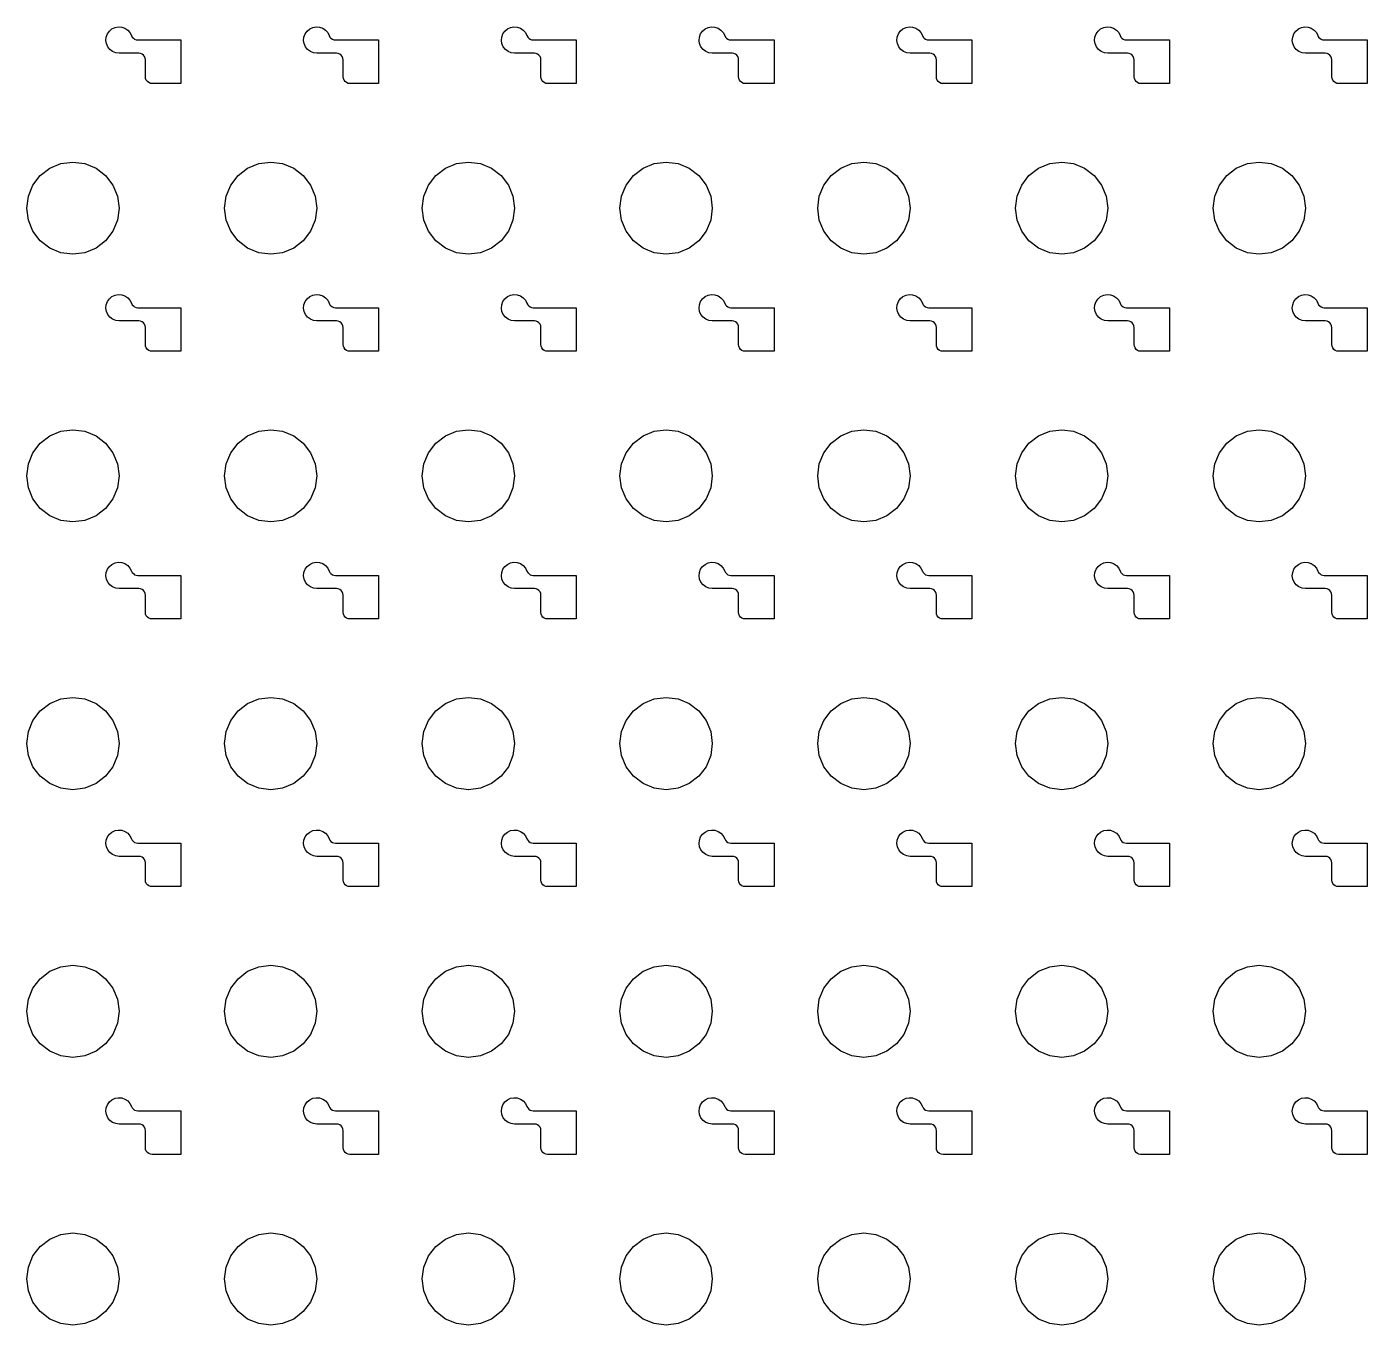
# Model space of a CAD drawing. Extents: x 11 to 212, y 11 to 212.
# Drawn here: x 143.44 to 155.4, y 136.1 to 147.68 of the extents above; entities that cross this region are included whole.
import ezdxf

# ---------------------------------------------------------------- set-up
doc = ezdxf.new("R2010")
doc.units = 0
doc.layers.add('C3', color=7, linetype='continuous')

msp = doc.modelspace()

# ---------------------------------------------------------------- linework, layer by layer
at = {"layer": 'C3'}
for points in [[(144.553, 147.176), (144.538, 147.178), (144.524, 147.184), (144.511, 147.194), (144.502, 147.206), (144.496, 147.22), (144.494, 147.235), (144.494, 147.388), (144.492, 147.403), (144.486, 147.418), (144.477, 147.43), (144.465, 147.439), (144.451, 147.445), (144.435, 147.447), (144.259, 147.447), (144.229, 147.451), (144.201, 147.462), (144.177, 147.48), (144.158, 147.504), (144.146, 147.532), (144.141, 147.561), (144.144, 147.591), (144.155, 147.62), (144.172, 147.644), (144.195, 147.664), (144.223, 147.677), (144.252, 147.682), (144.282, 147.68), (144.311, 147.67), (144.336, 147.653), (144.356, 147.631), (144.37, 147.604), (144.376, 147.591), (144.386, 147.58), (144.397, 147.572), (144.411, 147.566), (144.425, 147.565), (144.809, 147.565), (144.809, 147.176)], [(146.318, 147.176), (146.302, 147.178), (146.288, 147.184), (146.276, 147.194), (146.267, 147.206), (146.261, 147.22), (146.259, 147.235), (146.259, 147.388), (146.257, 147.403), (146.251, 147.418), (146.242, 147.43), (146.229, 147.439), (146.215, 147.445), (146.2, 147.447), (146.024, 147.447), (145.994, 147.451), (145.966, 147.462), (145.941, 147.48), (145.923, 147.504), (145.911, 147.532), (145.906, 147.561), (145.909, 147.591), (145.92, 147.62), (145.937, 147.644), (145.96, 147.664), (145.987, 147.677), (146.017, 147.682), (146.047, 147.68), (146.076, 147.67), (146.101, 147.653), (146.121, 147.631), (146.134, 147.604), (146.141, 147.591), (146.15, 147.58), (146.162, 147.572), (146.176, 147.566), (146.19, 147.565), (146.574, 147.565), (146.574, 147.176)], [(148.082, 147.176), (148.067, 147.178), (148.053, 147.184), (148.041, 147.194), (148.031, 147.206), (148.026, 147.22), (148.024, 147.235), (148.024, 147.388), (148.022, 147.403), (148.016, 147.418), (148.006, 147.43), (147.994, 147.439), (147.98, 147.445), (147.965, 147.447), (147.788, 147.447), (147.758, 147.451), (147.73, 147.462), (147.706, 147.48), (147.687, 147.504), (147.675, 147.532), (147.671, 147.561), (147.674, 147.591), (147.684, 147.62), (147.702, 147.644), (147.725, 147.664), (147.752, 147.677), (147.782, 147.682), (147.812, 147.68), (147.84, 147.67), (147.866, 147.653), (147.886, 147.631), (147.899, 147.604), (147.906, 147.591), (147.915, 147.58), (147.927, 147.572), (147.94, 147.566), (147.955, 147.565), (148.339, 147.565), (148.339, 147.176)], [(149.847, 147.176), (149.832, 147.178), (149.818, 147.184), (149.805, 147.194), (149.796, 147.206), (149.79, 147.22), (149.788, 147.235), (149.788, 147.388), (149.786, 147.403), (149.78, 147.418), (149.771, 147.43), (149.759, 147.439), (149.745, 147.445), (149.729, 147.447), (149.553, 147.447), (149.523, 147.451), (149.495, 147.462), (149.471, 147.48), (149.452, 147.504), (149.44, 147.532), (149.435, 147.561), (149.438, 147.591), (149.449, 147.62), (149.466, 147.644), (149.49, 147.664), (149.517, 147.677), (149.546, 147.682), (149.577, 147.68), (149.605, 147.67), (149.63, 147.653), (149.65, 147.631), (149.664, 147.604), (149.67, 147.591), (149.68, 147.58), (149.692, 147.572), (149.705, 147.566), (149.719, 147.565), (150.104, 147.565), (150.104, 147.176)], [(151.612, 147.176), (151.597, 147.178), (151.582, 147.184), (151.57, 147.194), (151.561, 147.206), (151.555, 147.22), (151.553, 147.235), (151.553, 147.388), (151.551, 147.403), (151.545, 147.418), (151.536, 147.43), (151.524, 147.439), (151.509, 147.445), (151.494, 147.447), (151.318, 147.447), (151.288, 147.451), (151.26, 147.462), (151.236, 147.48), (151.217, 147.504), (151.205, 147.532), (151.2, 147.561), (151.203, 147.591), (151.214, 147.62), (151.231, 147.644), (151.254, 147.664), (151.282, 147.677), (151.311, 147.682), (151.341, 147.68), (151.37, 147.67), (151.395, 147.653), (151.415, 147.631), (151.429, 147.604), (151.435, 147.591), (151.444, 147.58), (151.456, 147.572), (151.47, 147.566), (151.484, 147.565), (151.868, 147.565), (151.868, 147.176)], [(153.376, 147.176), (153.361, 147.178), (153.347, 147.184), (153.335, 147.194), (153.326, 147.206), (153.32, 147.22), (153.318, 147.235), (153.318, 147.388), (153.316, 147.403), (153.31, 147.418), (153.3, 147.43), (153.288, 147.439), (153.274, 147.445), (153.259, 147.447), (153.082, 147.447), (153.052, 147.451), (153.024, 147.462), (153, 147.48), (152.982, 147.504), (152.969, 147.532), (152.965, 147.561), (152.968, 147.591), (152.978, 147.62), (152.996, 147.644), (153.019, 147.664), (153.046, 147.677), (153.076, 147.682), (153.106, 147.68), (153.135, 147.67), (153.16, 147.653), (153.18, 147.631), (153.193, 147.604), (153.2, 147.591), (153.209, 147.58), (153.221, 147.572), (153.234, 147.566), (153.249, 147.565), (153.633, 147.565), (153.633, 147.176)], [(155.141, 147.176), (155.126, 147.178), (155.112, 147.184), (155.1, 147.194), (155.09, 147.206), (155.084, 147.22), (155.082, 147.235), (155.082, 147.388), (155.08, 147.403), (155.074, 147.418), (155.065, 147.43), (155.053, 147.439), (155.039, 147.445), (155.024, 147.447), (154.847, 147.447), (154.817, 147.451), (154.789, 147.462), (154.765, 147.48), (154.746, 147.504), (154.734, 147.532), (154.729, 147.561), (154.733, 147.591), (154.743, 147.62), (154.761, 147.644), (154.784, 147.664), (154.811, 147.677), (154.841, 147.682), (154.871, 147.68), (154.899, 147.67), (154.924, 147.653), (154.944, 147.631), (154.958, 147.604), (154.964, 147.591), (154.974, 147.58), (154.986, 147.572), (154.999, 147.566), (155.013, 147.565), (155.398, 147.565), (155.398, 147.176)], [(144.259, 146.065), (144.245, 145.958), (144.204, 145.859), (144.138, 145.774), (144.053, 145.708), (143.954, 145.667), (143.847, 145.653), (143.74, 145.667), (143.641, 145.708), (143.556, 145.774), (143.49, 145.859), (143.449, 145.958), (143.435, 146.065), (143.449, 146.171), (143.49, 146.271), (143.556, 146.356), (143.641, 146.421), (143.74, 146.462), (143.847, 146.476), (143.954, 146.462), (144.053, 146.421), (144.138, 146.356), (144.204, 146.271), (144.245, 146.171)], [(146.024, 146.065), (146.009, 145.958), (145.968, 145.859), (145.903, 145.774), (145.818, 145.708), (145.718, 145.667), (145.612, 145.653), (145.505, 145.667), (145.406, 145.708), (145.321, 145.774), (145.255, 145.859), (145.214, 145.958), (145.2, 146.065), (145.214, 146.171), (145.255, 146.271), (145.321, 146.356), (145.406, 146.421), (145.505, 146.462), (145.612, 146.476), (145.718, 146.462), (145.818, 146.421), (145.903, 146.356), (145.968, 146.271), (146.009, 146.171)], [(147.788, 146.065), (147.774, 145.958), (147.733, 145.859), (147.668, 145.774), (147.582, 145.708), (147.483, 145.667), (147.376, 145.653), (147.27, 145.667), (147.171, 145.708), (147.085, 145.774), (147.02, 145.859), (146.979, 145.958), (146.965, 146.065), (146.979, 146.171), (147.02, 146.271), (147.085, 146.356), (147.171, 146.421), (147.27, 146.462), (147.376, 146.476), (147.483, 146.462), (147.582, 146.421), (147.668, 146.356), (147.733, 146.271), (147.774, 146.171)], [(149.553, 146.065), (149.539, 145.958), (149.498, 145.859), (149.432, 145.774), (149.347, 145.708), (149.248, 145.667), (149.141, 145.653), (149.035, 145.667), (148.935, 145.708), (148.85, 145.774), (148.785, 145.859), (148.743, 145.958), (148.729, 146.065), (148.743, 146.171), (148.785, 146.271), (148.85, 146.356), (148.935, 146.421), (149.035, 146.462), (149.141, 146.476), (149.248, 146.462), (149.347, 146.421), (149.432, 146.356), (149.498, 146.271), (149.539, 146.171)], [(151.318, 146.065), (151.304, 145.958), (151.262, 145.859), (151.197, 145.774), (151.112, 145.708), (151.012, 145.667), (150.906, 145.653), (150.799, 145.667), (150.7, 145.708), (150.615, 145.774), (150.549, 145.859), (150.508, 145.958), (150.494, 146.065), (150.508, 146.171), (150.549, 146.271), (150.615, 146.356), (150.7, 146.421), (150.799, 146.462), (150.906, 146.476), (151.012, 146.462), (151.112, 146.421), (151.197, 146.356), (151.262, 146.271), (151.304, 146.171)], [(153.082, 146.065), (153.068, 145.958), (153.027, 145.859), (152.962, 145.774), (152.876, 145.708), (152.777, 145.667), (152.671, 145.653), (152.564, 145.667), (152.465, 145.708), (152.379, 145.774), (152.314, 145.859), (152.273, 145.958), (152.259, 146.065), (152.273, 146.171), (152.314, 146.271), (152.379, 146.356), (152.465, 146.421), (152.564, 146.462), (152.671, 146.476), (152.777, 146.462), (152.876, 146.421), (152.962, 146.356), (153.027, 146.271), (153.068, 146.171)], [(154.847, 146.065), (154.833, 145.958), (154.792, 145.859), (154.726, 145.774), (154.641, 145.708), (154.542, 145.667), (154.435, 145.653), (154.329, 145.667), (154.229, 145.708), (154.144, 145.774), (154.079, 145.859), (154.038, 145.958), (154.024, 146.065), (154.038, 146.171), (154.079, 146.271), (154.144, 146.356), (154.229, 146.421), (154.329, 146.462), (154.435, 146.476), (154.542, 146.462), (154.641, 146.421), (154.726, 146.356), (154.792, 146.271), (154.833, 146.171)], [(144.553, 144.788), (144.538, 144.79), (144.524, 144.796), (144.511, 144.805), (144.502, 144.818), (144.496, 144.832), (144.494, 144.847), (144.494, 145), (144.492, 145.015), (144.486, 145.029), (144.477, 145.042), (144.465, 145.051), (144.451, 145.057), (144.435, 145.059), (144.259, 145.059), (144.229, 145.063), (144.201, 145.074), (144.177, 145.092), (144.158, 145.116), (144.146, 145.143), (144.141, 145.173), (144.144, 145.203), (144.155, 145.232), (144.172, 145.256), (144.195, 145.276), (144.223, 145.288), (144.252, 145.294), (144.282, 145.292), (144.311, 145.282), (144.336, 145.265), (144.356, 145.243), (144.37, 145.216), (144.376, 145.203), (144.386, 145.192), (144.397, 145.183), (144.411, 145.178), (144.425, 145.176), (144.809, 145.176), (144.809, 144.788)], [(146.318, 144.788), (146.302, 144.79), (146.288, 144.796), (146.276, 144.805), (146.267, 144.818), (146.261, 144.832), (146.259, 144.847), (146.259, 145), (146.257, 145.015), (146.251, 145.029), (146.242, 145.042), (146.229, 145.051), (146.215, 145.057), (146.2, 145.059), (146.024, 145.059), (145.994, 145.063), (145.966, 145.074), (145.941, 145.092), (145.923, 145.116), (145.911, 145.143), (145.906, 145.173), (145.909, 145.203), (145.92, 145.232), (145.937, 145.256), (145.96, 145.276), (145.987, 145.288), (146.017, 145.294), (146.047, 145.292), (146.076, 145.282), (146.101, 145.265), (146.121, 145.243), (146.134, 145.216), (146.141, 145.203), (146.15, 145.192), (146.162, 145.183), (146.176, 145.178), (146.19, 145.176), (146.574, 145.176), (146.574, 144.788)], [(148.082, 144.788), (148.067, 144.79), (148.053, 144.796), (148.041, 144.805), (148.031, 144.818), (148.026, 144.832), (148.024, 144.847), (148.024, 145), (148.022, 145.015), (148.016, 145.029), (148.006, 145.042), (147.994, 145.051), (147.98, 145.057), (147.965, 145.059), (147.788, 145.059), (147.758, 145.063), (147.73, 145.074), (147.706, 145.092), (147.687, 145.116), (147.675, 145.143), (147.671, 145.173), (147.674, 145.203), (147.684, 145.232), (147.702, 145.256), (147.725, 145.276), (147.752, 145.288), (147.782, 145.294), (147.812, 145.292), (147.84, 145.282), (147.866, 145.265), (147.886, 145.243), (147.899, 145.216), (147.906, 145.203), (147.915, 145.192), (147.927, 145.183), (147.94, 145.178), (147.955, 145.176), (148.339, 145.176), (148.339, 144.788)], [(149.847, 144.788), (149.832, 144.79), (149.818, 144.796), (149.805, 144.805), (149.796, 144.818), (149.79, 144.832), (149.788, 144.847), (149.788, 145), (149.786, 145.015), (149.78, 145.029), (149.771, 145.042), (149.759, 145.051), (149.745, 145.057), (149.729, 145.059), (149.553, 145.059), (149.523, 145.063), (149.495, 145.074), (149.471, 145.092), (149.452, 145.116), (149.44, 145.143), (149.435, 145.173), (149.438, 145.203), (149.449, 145.232), (149.466, 145.256), (149.49, 145.276), (149.517, 145.288), (149.546, 145.294), (149.577, 145.292), (149.605, 145.282), (149.63, 145.265), (149.65, 145.243), (149.664, 145.216), (149.67, 145.203), (149.68, 145.192), (149.692, 145.183), (149.705, 145.178), (149.719, 145.176), (150.104, 145.176), (150.104, 144.788)], [(151.612, 144.788), (151.597, 144.79), (151.582, 144.796), (151.57, 144.805), (151.561, 144.818), (151.555, 144.832), (151.553, 144.847), (151.553, 145), (151.551, 145.015), (151.545, 145.029), (151.536, 145.042), (151.524, 145.051), (151.509, 145.057), (151.494, 145.059), (151.318, 145.059), (151.288, 145.063), (151.26, 145.074), (151.236, 145.092), (151.217, 145.116), (151.205, 145.143), (151.2, 145.173), (151.203, 145.203), (151.214, 145.232), (151.231, 145.256), (151.254, 145.276), (151.282, 145.288), (151.311, 145.294), (151.341, 145.292), (151.37, 145.282), (151.395, 145.265), (151.415, 145.243), (151.429, 145.216), (151.435, 145.203), (151.444, 145.192), (151.456, 145.183), (151.47, 145.178), (151.484, 145.176), (151.868, 145.176), (151.868, 144.788)], [(153.376, 144.788), (153.361, 144.79), (153.347, 144.796), (153.335, 144.805), (153.326, 144.818), (153.32, 144.832), (153.318, 144.847), (153.318, 145), (153.316, 145.015), (153.31, 145.029), (153.3, 145.042), (153.288, 145.051), (153.274, 145.057), (153.259, 145.059), (153.082, 145.059), (153.052, 145.063), (153.024, 145.074), (153, 145.092), (152.982, 145.116), (152.969, 145.143), (152.965, 145.173), (152.968, 145.203), (152.978, 145.232), (152.996, 145.256), (153.019, 145.276), (153.046, 145.288), (153.076, 145.294), (153.106, 145.292), (153.135, 145.282), (153.16, 145.265), (153.18, 145.243), (153.193, 145.216), (153.2, 145.203), (153.209, 145.192), (153.221, 145.183), (153.234, 145.178), (153.249, 145.176), (153.633, 145.176), (153.633, 144.788)], [(155.141, 144.788), (155.126, 144.79), (155.112, 144.796), (155.1, 144.805), (155.09, 144.818), (155.084, 144.832), (155.082, 144.847), (155.082, 145), (155.08, 145.015), (155.074, 145.029), (155.065, 145.042), (155.053, 145.051), (155.039, 145.057), (155.024, 145.059), (154.847, 145.059), (154.817, 145.063), (154.789, 145.074), (154.765, 145.092), (154.746, 145.116), (154.734, 145.143), (154.729, 145.173), (154.733, 145.203), (154.743, 145.232), (154.761, 145.256), (154.784, 145.276), (154.811, 145.288), (154.841, 145.294), (154.871, 145.292), (154.899, 145.282), (154.924, 145.265), (154.944, 145.243), (154.958, 145.216), (154.964, 145.203), (154.974, 145.192), (154.986, 145.183), (154.999, 145.178), (155.013, 145.176), (155.398, 145.176), (155.398, 144.788)], [(144.259, 143.676), (144.245, 143.57), (144.204, 143.471), (144.138, 143.385), (144.053, 143.32), (143.954, 143.279), (143.847, 143.265), (143.74, 143.279), (143.641, 143.32), (143.556, 143.385), (143.49, 143.471), (143.449, 143.57), (143.435, 143.676), (143.449, 143.783), (143.49, 143.882), (143.556, 143.968), (143.641, 144.033), (143.74, 144.074), (143.847, 144.088), (143.954, 144.074), (144.053, 144.033), (144.138, 143.968), (144.204, 143.882), (144.245, 143.783)], [(146.024, 143.676), (146.009, 143.57), (145.968, 143.471), (145.903, 143.385), (145.818, 143.32), (145.718, 143.279), (145.612, 143.265), (145.505, 143.279), (145.406, 143.32), (145.321, 143.385), (145.255, 143.471), (145.214, 143.57), (145.2, 143.676), (145.214, 143.783), (145.255, 143.882), (145.321, 143.968), (145.406, 144.033), (145.505, 144.074), (145.612, 144.088), (145.718, 144.074), (145.818, 144.033), (145.903, 143.968), (145.968, 143.882), (146.009, 143.783)], [(147.788, 143.676), (147.774, 143.57), (147.733, 143.471), (147.668, 143.385), (147.582, 143.32), (147.483, 143.279), (147.376, 143.265), (147.27, 143.279), (147.171, 143.32), (147.085, 143.385), (147.02, 143.471), (146.979, 143.57), (146.965, 143.676), (146.979, 143.783), (147.02, 143.882), (147.085, 143.968), (147.171, 144.033), (147.27, 144.074), (147.376, 144.088), (147.483, 144.074), (147.582, 144.033), (147.668, 143.968), (147.733, 143.882), (147.774, 143.783)], [(149.553, 143.676), (149.539, 143.57), (149.498, 143.471), (149.432, 143.385), (149.347, 143.32), (149.248, 143.279), (149.141, 143.265), (149.035, 143.279), (148.935, 143.32), (148.85, 143.385), (148.785, 143.471), (148.743, 143.57), (148.729, 143.676), (148.743, 143.783), (148.785, 143.882), (148.85, 143.968), (148.935, 144.033), (149.035, 144.074), (149.141, 144.088), (149.248, 144.074), (149.347, 144.033), (149.432, 143.968), (149.498, 143.882), (149.539, 143.783)], [(151.318, 143.676), (151.304, 143.57), (151.262, 143.471), (151.197, 143.385), (151.112, 143.32), (151.012, 143.279), (150.906, 143.265), (150.799, 143.279), (150.7, 143.32), (150.615, 143.385), (150.549, 143.471), (150.508, 143.57), (150.494, 143.676), (150.508, 143.783), (150.549, 143.882), (150.615, 143.968), (150.7, 144.033), (150.799, 144.074), (150.906, 144.088), (151.012, 144.074), (151.112, 144.033), (151.197, 143.968), (151.262, 143.882), (151.304, 143.783)], [(153.082, 143.676), (153.068, 143.57), (153.027, 143.471), (152.962, 143.385), (152.876, 143.32), (152.777, 143.279), (152.671, 143.265), (152.564, 143.279), (152.465, 143.32), (152.379, 143.385), (152.314, 143.471), (152.273, 143.57), (152.259, 143.676), (152.273, 143.783), (152.314, 143.882), (152.379, 143.968), (152.465, 144.033), (152.564, 144.074), (152.671, 144.088), (152.777, 144.074), (152.876, 144.033), (152.962, 143.968), (153.027, 143.882), (153.068, 143.783)], [(154.847, 143.676), (154.833, 143.57), (154.792, 143.471), (154.726, 143.385), (154.641, 143.32), (154.542, 143.279), (154.435, 143.265), (154.329, 143.279), (154.229, 143.32), (154.144, 143.385), (154.079, 143.471), (154.038, 143.57), (154.024, 143.676), (154.038, 143.783), (154.079, 143.882), (154.144, 143.968), (154.229, 144.033), (154.329, 144.074), (154.435, 144.088), (154.542, 144.074), (154.641, 144.033), (154.726, 143.968), (154.792, 143.882), (154.833, 143.783)], [(144.553, 142.4), (144.538, 142.402), (144.524, 142.408), (144.511, 142.417), (144.502, 142.429), (144.496, 142.444), (144.494, 142.459), (144.494, 142.612), (144.492, 142.627), (144.486, 142.641), (144.477, 142.653), (144.465, 142.663), (144.451, 142.669), (144.435, 142.671), (144.259, 142.671), (144.229, 142.674), (144.201, 142.686), (144.177, 142.704), (144.158, 142.728), (144.146, 142.755), (144.141, 142.785), (144.144, 142.815), (144.155, 142.843), (144.172, 142.868), (144.195, 142.887), (144.223, 142.9), (144.252, 142.906), (144.282, 142.903), (144.311, 142.894), (144.336, 142.877), (144.356, 142.854), (144.37, 142.827), (144.376, 142.815), (144.386, 142.804), (144.397, 142.795), (144.411, 142.79), (144.425, 142.788), (144.809, 142.788), (144.809, 142.4)], [(146.318, 142.4), (146.302, 142.402), (146.288, 142.408), (146.276, 142.417), (146.267, 142.429), (146.261, 142.444), (146.259, 142.459), (146.259, 142.612), (146.257, 142.627), (146.251, 142.641), (146.242, 142.653), (146.229, 142.663), (146.215, 142.669), (146.2, 142.671), (146.024, 142.671), (145.994, 142.674), (145.966, 142.686), (145.941, 142.704), (145.923, 142.728), (145.911, 142.755), (145.906, 142.785), (145.909, 142.815), (145.92, 142.843), (145.937, 142.868), (145.96, 142.887), (145.987, 142.9), (146.017, 142.906), (146.047, 142.903), (146.076, 142.894), (146.101, 142.877), (146.121, 142.854), (146.134, 142.827), (146.141, 142.815), (146.15, 142.804), (146.162, 142.795), (146.176, 142.79), (146.19, 142.788), (146.574, 142.788), (146.574, 142.4)], [(148.082, 142.4), (148.067, 142.402), (148.053, 142.408), (148.041, 142.417), (148.031, 142.429), (148.026, 142.444), (148.024, 142.459), (148.024, 142.612), (148.022, 142.627), (148.016, 142.641), (148.006, 142.653), (147.994, 142.663), (147.98, 142.669), (147.965, 142.671), (147.788, 142.671), (147.758, 142.674), (147.73, 142.686), (147.706, 142.704), (147.687, 142.728), (147.675, 142.755), (147.671, 142.785), (147.674, 142.815), (147.684, 142.843), (147.702, 142.868), (147.725, 142.887), (147.752, 142.9), (147.782, 142.906), (147.812, 142.903), (147.84, 142.894), (147.866, 142.877), (147.886, 142.854), (147.899, 142.827), (147.906, 142.815), (147.915, 142.804), (147.927, 142.795), (147.94, 142.79), (147.955, 142.788), (148.339, 142.788), (148.339, 142.4)], [(149.847, 142.4), (149.832, 142.402), (149.818, 142.408), (149.805, 142.417), (149.796, 142.429), (149.79, 142.444), (149.788, 142.459), (149.788, 142.612), (149.786, 142.627), (149.78, 142.641), (149.771, 142.653), (149.759, 142.663), (149.745, 142.669), (149.729, 142.671), (149.553, 142.671), (149.523, 142.674), (149.495, 142.686), (149.471, 142.704), (149.452, 142.728), (149.44, 142.755), (149.435, 142.785), (149.438, 142.815), (149.449, 142.843), (149.466, 142.868), (149.49, 142.887), (149.517, 142.9), (149.546, 142.906), (149.577, 142.903), (149.605, 142.894), (149.63, 142.877), (149.65, 142.854), (149.664, 142.827), (149.67, 142.815), (149.68, 142.804), (149.692, 142.795), (149.705, 142.79), (149.719, 142.788), (150.104, 142.788), (150.104, 142.4)], [(151.612, 142.4), (151.597, 142.402), (151.582, 142.408), (151.57, 142.417), (151.561, 142.429), (151.555, 142.444), (151.553, 142.459), (151.553, 142.612), (151.551, 142.627), (151.545, 142.641), (151.536, 142.653), (151.524, 142.663), (151.509, 142.669), (151.494, 142.671), (151.318, 142.671), (151.288, 142.674), (151.26, 142.686), (151.236, 142.704), (151.217, 142.728), (151.205, 142.755), (151.2, 142.785), (151.203, 142.815), (151.214, 142.843), (151.231, 142.868), (151.254, 142.887), (151.282, 142.9), (151.311, 142.906), (151.341, 142.903), (151.37, 142.894), (151.395, 142.877), (151.415, 142.854), (151.429, 142.827), (151.435, 142.815), (151.444, 142.804), (151.456, 142.795), (151.47, 142.79), (151.484, 142.788), (151.868, 142.788), (151.868, 142.4)], [(153.376, 142.4), (153.361, 142.402), (153.347, 142.408), (153.335, 142.417), (153.326, 142.429), (153.32, 142.444), (153.318, 142.459), (153.318, 142.612), (153.316, 142.627), (153.31, 142.641), (153.3, 142.653), (153.288, 142.663), (153.274, 142.669), (153.259, 142.671), (153.082, 142.671), (153.052, 142.674), (153.024, 142.686), (153, 142.704), (152.982, 142.728), (152.969, 142.755), (152.965, 142.785), (152.968, 142.815), (152.978, 142.843), (152.996, 142.868), (153.019, 142.887), (153.046, 142.9), (153.076, 142.906), (153.106, 142.903), (153.135, 142.894), (153.16, 142.877), (153.18, 142.854), (153.193, 142.827), (153.2, 142.815), (153.209, 142.804), (153.221, 142.795), (153.234, 142.79), (153.249, 142.788), (153.633, 142.788), (153.633, 142.4)], [(155.141, 142.4), (155.126, 142.402), (155.112, 142.408), (155.1, 142.417), (155.09, 142.429), (155.084, 142.444), (155.082, 142.459), (155.082, 142.612), (155.08, 142.627), (155.074, 142.641), (155.065, 142.653), (155.053, 142.663), (155.039, 142.669), (155.024, 142.671), (154.847, 142.671), (154.817, 142.674), (154.789, 142.686), (154.765, 142.704), (154.746, 142.728), (154.734, 142.755), (154.729, 142.785), (154.733, 142.815), (154.743, 142.843), (154.761, 142.868), (154.784, 142.887), (154.811, 142.9), (154.841, 142.906), (154.871, 142.903), (154.899, 142.894), (154.924, 142.877), (154.944, 142.854), (154.958, 142.827), (154.964, 142.815), (154.974, 142.804), (154.986, 142.795), (154.999, 142.79), (155.013, 142.788), (155.398, 142.788), (155.398, 142.4)], [(144.259, 141.288), (144.245, 141.182), (144.204, 141.082), (144.138, 140.997), (144.053, 140.932), (143.954, 140.891), (143.847, 140.876), (143.74, 140.891), (143.641, 140.932), (143.556, 140.997), (143.49, 141.082), (143.449, 141.182), (143.435, 141.288), (143.449, 141.395), (143.49, 141.494), (143.556, 141.579), (143.641, 141.645), (143.74, 141.686), (143.847, 141.7), (143.954, 141.686), (144.053, 141.645), (144.138, 141.579), (144.204, 141.494), (144.245, 141.395)], [(146.024, 141.288), (146.009, 141.182), (145.968, 141.082), (145.903, 140.997), (145.818, 140.932), (145.718, 140.891), (145.612, 140.876), (145.505, 140.891), (145.406, 140.932), (145.321, 140.997), (145.255, 141.082), (145.214, 141.182), (145.2, 141.288), (145.214, 141.395), (145.255, 141.494), (145.321, 141.579), (145.406, 141.645), (145.505, 141.686), (145.612, 141.7), (145.718, 141.686), (145.818, 141.645), (145.903, 141.579), (145.968, 141.494), (146.009, 141.395)], [(147.788, 141.288), (147.774, 141.182), (147.733, 141.082), (147.668, 140.997), (147.582, 140.932), (147.483, 140.891), (147.376, 140.876), (147.27, 140.891), (147.171, 140.932), (147.085, 140.997), (147.02, 141.082), (146.979, 141.182), (146.965, 141.288), (146.979, 141.395), (147.02, 141.494), (147.085, 141.579), (147.171, 141.645), (147.27, 141.686), (147.376, 141.7), (147.483, 141.686), (147.582, 141.645), (147.668, 141.579), (147.733, 141.494), (147.774, 141.395)], [(149.553, 141.288), (149.539, 141.182), (149.498, 141.082), (149.432, 140.997), (149.347, 140.932), (149.248, 140.891), (149.141, 140.876), (149.035, 140.891), (148.935, 140.932), (148.85, 140.997), (148.785, 141.082), (148.743, 141.182), (148.729, 141.288), (148.743, 141.395), (148.785, 141.494), (148.85, 141.579), (148.935, 141.645), (149.035, 141.686), (149.141, 141.7), (149.248, 141.686), (149.347, 141.645), (149.432, 141.579), (149.498, 141.494), (149.539, 141.395)], [(151.318, 141.288), (151.304, 141.182), (151.262, 141.082), (151.197, 140.997), (151.112, 140.932), (151.012, 140.891), (150.906, 140.876), (150.799, 140.891), (150.7, 140.932), (150.615, 140.997), (150.549, 141.082), (150.508, 141.182), (150.494, 141.288), (150.508, 141.395), (150.549, 141.494), (150.615, 141.579), (150.7, 141.645), (150.799, 141.686), (150.906, 141.7), (151.012, 141.686), (151.112, 141.645), (151.197, 141.579), (151.262, 141.494), (151.304, 141.395)], [(153.082, 141.288), (153.068, 141.182), (153.027, 141.082), (152.962, 140.997), (152.876, 140.932), (152.777, 140.891), (152.671, 140.876), (152.564, 140.891), (152.465, 140.932), (152.379, 140.997), (152.314, 141.082), (152.273, 141.182), (152.259, 141.288), (152.273, 141.395), (152.314, 141.494), (152.379, 141.579), (152.465, 141.645), (152.564, 141.686), (152.671, 141.7), (152.777, 141.686), (152.876, 141.645), (152.962, 141.579), (153.027, 141.494), (153.068, 141.395)], [(154.847, 141.288), (154.833, 141.182), (154.792, 141.082), (154.726, 140.997), (154.641, 140.932), (154.542, 140.891), (154.435, 140.876), (154.329, 140.891), (154.229, 140.932), (154.144, 140.997), (154.079, 141.082), (154.038, 141.182), (154.024, 141.288), (154.038, 141.395), (154.079, 141.494), (154.144, 141.579), (154.229, 141.645), (154.329, 141.686), (154.435, 141.7), (154.542, 141.686), (154.641, 141.645), (154.726, 141.579), (154.792, 141.494), (154.833, 141.395)], [(144.553, 140.012), (144.538, 140.014), (144.524, 140.02), (144.511, 140.029), (144.502, 140.041), (144.496, 140.055), (144.494, 140.071), (144.494, 140.224), (144.492, 140.239), (144.486, 140.253), (144.477, 140.265), (144.465, 140.274), (144.451, 140.28), (144.435, 140.282), (144.259, 140.282), (144.229, 140.286), (144.201, 140.298), (144.177, 140.316), (144.158, 140.339), (144.146, 140.367), (144.141, 140.397), (144.144, 140.427), (144.155, 140.455), (144.172, 140.48), (144.195, 140.499), (144.223, 140.512), (144.252, 140.517), (144.282, 140.515), (144.311, 140.505), (144.336, 140.489), (144.356, 140.466), (144.37, 140.439), (144.376, 140.426), (144.386, 140.415), (144.397, 140.407), (144.411, 140.402), (144.425, 140.4), (144.809, 140.4), (144.809, 140.012)], [(146.318, 140.012), (146.302, 140.014), (146.288, 140.02), (146.276, 140.029), (146.267, 140.041), (146.261, 140.055), (146.259, 140.071), (146.259, 140.224), (146.257, 140.239), (146.251, 140.253), (146.242, 140.265), (146.229, 140.274), (146.215, 140.28), (146.2, 140.282), (146.024, 140.282), (145.994, 140.286), (145.966, 140.298), (145.941, 140.316), (145.923, 140.339), (145.911, 140.367), (145.906, 140.397), (145.909, 140.427), (145.92, 140.455), (145.937, 140.48), (145.96, 140.499), (145.987, 140.512), (146.017, 140.517), (146.047, 140.515), (146.076, 140.505), (146.101, 140.489), (146.121, 140.466), (146.134, 140.439), (146.141, 140.426), (146.15, 140.415), (146.162, 140.407), (146.176, 140.402), (146.19, 140.4), (146.574, 140.4), (146.574, 140.012)], [(148.082, 140.012), (148.067, 140.014), (148.053, 140.02), (148.041, 140.029), (148.031, 140.041), (148.026, 140.055), (148.024, 140.071), (148.024, 140.224), (148.022, 140.239), (148.016, 140.253), (148.006, 140.265), (147.994, 140.274), (147.98, 140.28), (147.965, 140.282), (147.788, 140.282), (147.758, 140.286), (147.73, 140.298), (147.706, 140.316), (147.687, 140.339), (147.675, 140.367), (147.671, 140.397), (147.674, 140.427), (147.684, 140.455), (147.702, 140.48), (147.725, 140.499), (147.752, 140.512), (147.782, 140.517), (147.812, 140.515), (147.84, 140.505), (147.866, 140.489), (147.886, 140.466), (147.899, 140.439), (147.906, 140.426), (147.915, 140.415), (147.927, 140.407), (147.94, 140.402), (147.955, 140.4), (148.339, 140.4), (148.339, 140.012)], [(149.847, 140.012), (149.832, 140.014), (149.818, 140.02), (149.805, 140.029), (149.796, 140.041), (149.79, 140.055), (149.788, 140.071), (149.788, 140.224), (149.786, 140.239), (149.78, 140.253), (149.771, 140.265), (149.759, 140.274), (149.745, 140.28), (149.729, 140.282), (149.553, 140.282), (149.523, 140.286), (149.495, 140.298), (149.471, 140.316), (149.452, 140.339), (149.44, 140.367), (149.435, 140.397), (149.438, 140.427), (149.449, 140.455), (149.466, 140.48), (149.49, 140.499), (149.517, 140.512), (149.546, 140.517), (149.577, 140.515), (149.605, 140.505), (149.63, 140.489), (149.65, 140.466), (149.664, 140.439), (149.67, 140.426), (149.68, 140.415), (149.692, 140.407), (149.705, 140.402), (149.719, 140.4), (150.104, 140.4), (150.104, 140.012)], [(151.612, 140.012), (151.597, 140.014), (151.582, 140.02), (151.57, 140.029), (151.561, 140.041), (151.555, 140.055), (151.553, 140.071), (151.553, 140.224), (151.551, 140.239), (151.545, 140.253), (151.536, 140.265), (151.524, 140.274), (151.509, 140.28), (151.494, 140.282), (151.318, 140.282), (151.288, 140.286), (151.26, 140.298), (151.236, 140.316), (151.217, 140.339), (151.205, 140.367), (151.2, 140.397), (151.203, 140.427), (151.214, 140.455), (151.231, 140.48), (151.254, 140.499), (151.282, 140.512), (151.311, 140.517), (151.341, 140.515), (151.37, 140.505), (151.395, 140.489), (151.415, 140.466), (151.429, 140.439), (151.435, 140.426), (151.444, 140.415), (151.456, 140.407), (151.47, 140.402), (151.484, 140.4), (151.868, 140.4), (151.868, 140.012)], [(153.376, 140.012), (153.361, 140.014), (153.347, 140.02), (153.335, 140.029), (153.326, 140.041), (153.32, 140.055), (153.318, 140.071), (153.318, 140.224), (153.316, 140.239), (153.31, 140.253), (153.3, 140.265), (153.288, 140.274), (153.274, 140.28), (153.259, 140.282), (153.082, 140.282), (153.052, 140.286), (153.024, 140.298), (153, 140.316), (152.982, 140.339), (152.969, 140.367), (152.965, 140.397), (152.968, 140.427), (152.978, 140.455), (152.996, 140.48), (153.019, 140.499), (153.046, 140.512), (153.076, 140.517), (153.106, 140.515), (153.135, 140.505), (153.16, 140.489), (153.18, 140.466), (153.193, 140.439), (153.2, 140.426), (153.209, 140.415), (153.221, 140.407), (153.234, 140.402), (153.249, 140.4), (153.633, 140.4), (153.633, 140.012)], [(155.141, 140.012), (155.126, 140.014), (155.112, 140.02), (155.1, 140.029), (155.09, 140.041), (155.084, 140.055), (155.082, 140.071), (155.082, 140.224), (155.08, 140.239), (155.074, 140.253), (155.065, 140.265), (155.053, 140.274), (155.039, 140.28), (155.024, 140.282), (154.847, 140.282), (154.817, 140.286), (154.789, 140.298), (154.765, 140.316), (154.746, 140.339), (154.734, 140.367), (154.729, 140.397), (154.733, 140.427), (154.743, 140.455), (154.761, 140.48), (154.784, 140.499), (154.811, 140.512), (154.841, 140.517), (154.871, 140.515), (154.899, 140.505), (154.924, 140.489), (154.944, 140.466), (154.958, 140.439), (154.964, 140.426), (154.974, 140.415), (154.986, 140.407), (154.999, 140.402), (155.013, 140.4), (155.398, 140.4), (155.398, 140.012)], [(144.259, 138.9), (144.245, 138.793), (144.204, 138.694), (144.138, 138.609), (144.053, 138.543), (143.954, 138.502), (143.847, 138.488), (143.74, 138.502), (143.641, 138.543), (143.556, 138.609), (143.49, 138.694), (143.449, 138.793), (143.435, 138.9), (143.449, 139.007), (143.49, 139.106), (143.556, 139.191), (143.641, 139.257), (143.74, 139.298), (143.847, 139.312), (143.954, 139.298), (144.053, 139.257), (144.138, 139.191), (144.204, 139.106), (144.245, 139.007)], [(146.024, 138.9), (146.009, 138.793), (145.968, 138.694), (145.903, 138.609), (145.818, 138.543), (145.718, 138.502), (145.612, 138.488), (145.505, 138.502), (145.406, 138.543), (145.321, 138.609), (145.255, 138.694), (145.214, 138.793), (145.2, 138.9), (145.214, 139.007), (145.255, 139.106), (145.321, 139.191), (145.406, 139.257), (145.505, 139.298), (145.612, 139.312), (145.718, 139.298), (145.818, 139.257), (145.903, 139.191), (145.968, 139.106), (146.009, 139.007)], [(147.788, 138.9), (147.774, 138.793), (147.733, 138.694), (147.668, 138.609), (147.582, 138.543), (147.483, 138.502), (147.376, 138.488), (147.27, 138.502), (147.171, 138.543), (147.085, 138.609), (147.02, 138.694), (146.979, 138.793), (146.965, 138.9), (146.979, 139.007), (147.02, 139.106), (147.085, 139.191), (147.171, 139.257), (147.27, 139.298), (147.376, 139.312), (147.483, 139.298), (147.582, 139.257), (147.668, 139.191), (147.733, 139.106), (147.774, 139.007)], [(149.553, 138.9), (149.539, 138.793), (149.498, 138.694), (149.432, 138.609), (149.347, 138.543), (149.248, 138.502), (149.141, 138.488), (149.035, 138.502), (148.935, 138.543), (148.85, 138.609), (148.785, 138.694), (148.743, 138.793), (148.729, 138.9), (148.743, 139.007), (148.785, 139.106), (148.85, 139.191), (148.935, 139.257), (149.035, 139.298), (149.141, 139.312), (149.248, 139.298), (149.347, 139.257), (149.432, 139.191), (149.498, 139.106), (149.539, 139.007)], [(151.318, 138.9), (151.304, 138.793), (151.262, 138.694), (151.197, 138.609), (151.112, 138.543), (151.012, 138.502), (150.906, 138.488), (150.799, 138.502), (150.7, 138.543), (150.615, 138.609), (150.549, 138.694), (150.508, 138.793), (150.494, 138.9), (150.508, 139.007), (150.549, 139.106), (150.615, 139.191), (150.7, 139.257), (150.799, 139.298), (150.906, 139.312), (151.012, 139.298), (151.112, 139.257), (151.197, 139.191), (151.262, 139.106), (151.304, 139.007)], [(153.082, 138.9), (153.068, 138.793), (153.027, 138.694), (152.962, 138.609), (152.876, 138.543), (152.777, 138.502), (152.671, 138.488), (152.564, 138.502), (152.465, 138.543), (152.379, 138.609), (152.314, 138.694), (152.273, 138.793), (152.259, 138.9), (152.273, 139.007), (152.314, 139.106), (152.379, 139.191), (152.465, 139.257), (152.564, 139.298), (152.671, 139.312), (152.777, 139.298), (152.876, 139.257), (152.962, 139.191), (153.027, 139.106), (153.068, 139.007)], [(154.847, 138.9), (154.833, 138.793), (154.792, 138.694), (154.726, 138.609), (154.641, 138.543), (154.542, 138.502), (154.435, 138.488), (154.329, 138.502), (154.229, 138.543), (154.144, 138.609), (154.079, 138.694), (154.038, 138.793), (154.024, 138.9), (154.038, 139.007), (154.079, 139.106), (154.144, 139.191), (154.229, 139.257), (154.329, 139.298), (154.435, 139.312), (154.542, 139.298), (154.641, 139.257), (154.726, 139.191), (154.792, 139.106), (154.833, 139.007)], [(144.553, 137.624), (144.538, 137.626), (144.524, 137.631), (144.511, 137.641), (144.502, 137.653), (144.496, 137.667), (144.494, 137.682), (144.494, 137.835), (144.492, 137.851), (144.486, 137.865), (144.477, 137.877), (144.465, 137.886), (144.451, 137.892), (144.435, 137.894), (144.259, 137.894), (144.229, 137.898), (144.201, 137.909), (144.177, 137.927), (144.158, 137.951), (144.146, 137.979), (144.141, 138.009), (144.144, 138.039), (144.155, 138.067), (144.172, 138.091), (144.195, 138.111), (144.223, 138.124), (144.252, 138.129), (144.282, 138.127), (144.311, 138.117), (144.336, 138.1), (144.356, 138.078), (144.37, 138.051), (144.376, 138.038), (144.386, 138.027), (144.397, 138.019), (144.411, 138.014), (144.425, 138.012), (144.809, 138.012), (144.809, 137.624)], [(146.318, 137.624), (146.302, 137.626), (146.288, 137.631), (146.276, 137.641), (146.267, 137.653), (146.261, 137.667), (146.259, 137.682), (146.259, 137.835), (146.257, 137.851), (146.251, 137.865), (146.242, 137.877), (146.229, 137.886), (146.215, 137.892), (146.2, 137.894), (146.024, 137.894), (145.994, 137.898), (145.966, 137.909), (145.941, 137.927), (145.923, 137.951), (145.911, 137.979), (145.906, 138.009), (145.909, 138.039), (145.92, 138.067), (145.937, 138.091), (145.96, 138.111), (145.987, 138.124), (146.017, 138.129), (146.047, 138.127), (146.076, 138.117), (146.101, 138.1), (146.121, 138.078), (146.134, 138.051), (146.141, 138.038), (146.15, 138.027), (146.162, 138.019), (146.176, 138.014), (146.19, 138.012), (146.574, 138.012), (146.574, 137.624)], [(148.082, 137.624), (148.067, 137.626), (148.053, 137.631), (148.041, 137.641), (148.031, 137.653), (148.026, 137.667), (148.024, 137.682), (148.024, 137.835), (148.022, 137.851), (148.016, 137.865), (148.006, 137.877), (147.994, 137.886), (147.98, 137.892), (147.965, 137.894), (147.788, 137.894), (147.758, 137.898), (147.73, 137.909), (147.706, 137.927), (147.687, 137.951), (147.675, 137.979), (147.671, 138.009), (147.674, 138.039), (147.684, 138.067), (147.702, 138.091), (147.725, 138.111), (147.752, 138.124), (147.782, 138.129), (147.812, 138.127), (147.84, 138.117), (147.866, 138.1), (147.886, 138.078), (147.899, 138.051), (147.906, 138.038), (147.915, 138.027), (147.927, 138.019), (147.94, 138.014), (147.955, 138.012), (148.339, 138.012), (148.339, 137.624)], [(149.847, 137.624), (149.832, 137.626), (149.818, 137.631), (149.805, 137.641), (149.796, 137.653), (149.79, 137.667), (149.788, 137.682), (149.788, 137.835), (149.786, 137.851), (149.78, 137.865), (149.771, 137.877), (149.759, 137.886), (149.745, 137.892), (149.729, 137.894), (149.553, 137.894), (149.523, 137.898), (149.495, 137.909), (149.471, 137.927), (149.452, 137.951), (149.44, 137.979), (149.435, 138.009), (149.438, 138.039), (149.449, 138.067), (149.466, 138.091), (149.49, 138.111), (149.517, 138.124), (149.546, 138.129), (149.577, 138.127), (149.605, 138.117), (149.63, 138.1), (149.65, 138.078), (149.664, 138.051), (149.67, 138.038), (149.68, 138.027), (149.692, 138.019), (149.705, 138.014), (149.719, 138.012), (150.104, 138.012), (150.104, 137.624)], [(151.612, 137.624), (151.597, 137.626), (151.582, 137.631), (151.57, 137.641), (151.561, 137.653), (151.555, 137.667), (151.553, 137.682), (151.553, 137.835), (151.551, 137.851), (151.545, 137.865), (151.536, 137.877), (151.524, 137.886), (151.509, 137.892), (151.494, 137.894), (151.318, 137.894), (151.288, 137.898), (151.26, 137.909), (151.236, 137.927), (151.217, 137.951), (151.205, 137.979), (151.2, 138.009), (151.203, 138.039), (151.214, 138.067), (151.231, 138.091), (151.254, 138.111), (151.282, 138.124), (151.311, 138.129), (151.341, 138.127), (151.37, 138.117), (151.395, 138.1), (151.415, 138.078), (151.429, 138.051), (151.435, 138.038), (151.444, 138.027), (151.456, 138.019), (151.47, 138.014), (151.484, 138.012), (151.868, 138.012), (151.868, 137.624)], [(153.376, 137.624), (153.361, 137.626), (153.347, 137.631), (153.335, 137.641), (153.326, 137.653), (153.32, 137.667), (153.318, 137.682), (153.318, 137.835), (153.316, 137.851), (153.31, 137.865), (153.3, 137.877), (153.288, 137.886), (153.274, 137.892), (153.259, 137.894), (153.082, 137.894), (153.052, 137.898), (153.024, 137.909), (153, 137.927), (152.982, 137.951), (152.969, 137.979), (152.965, 138.009), (152.968, 138.039), (152.978, 138.067), (152.996, 138.091), (153.019, 138.111), (153.046, 138.124), (153.076, 138.129), (153.106, 138.127), (153.135, 138.117), (153.16, 138.1), (153.18, 138.078), (153.193, 138.051), (153.2, 138.038), (153.209, 138.027), (153.221, 138.019), (153.234, 138.014), (153.249, 138.012), (153.633, 138.012), (153.633, 137.624)], [(155.141, 137.624), (155.126, 137.626), (155.112, 137.631), (155.1, 137.641), (155.09, 137.653), (155.084, 137.667), (155.082, 137.682), (155.082, 137.835), (155.08, 137.851), (155.074, 137.865), (155.065, 137.877), (155.053, 137.886), (155.039, 137.892), (155.024, 137.894), (154.847, 137.894), (154.817, 137.898), (154.789, 137.909), (154.765, 137.927), (154.746, 137.951), (154.734, 137.979), (154.729, 138.009), (154.733, 138.039), (154.743, 138.067), (154.761, 138.091), (154.784, 138.111), (154.811, 138.124), (154.841, 138.129), (154.871, 138.127), (154.899, 138.117), (154.924, 138.1), (154.944, 138.078), (154.958, 138.051), (154.964, 138.038), (154.974, 138.027), (154.986, 138.019), (154.999, 138.014), (155.013, 138.012), (155.398, 138.012), (155.398, 137.624)], [(144.259, 136.512), (144.245, 136.405), (144.204, 136.306), (144.138, 136.221), (144.053, 136.155), (143.954, 136.114), (143.847, 136.1), (143.74, 136.114), (143.641, 136.155), (143.556, 136.221), (143.49, 136.306), (143.449, 136.405), (143.435, 136.512), (143.449, 136.618), (143.49, 136.718), (143.556, 136.803), (143.641, 136.868), (143.74, 136.909), (143.847, 136.924), (143.954, 136.909), (144.053, 136.868), (144.138, 136.803), (144.204, 136.718), (144.245, 136.618)], [(146.024, 136.512), (146.009, 136.405), (145.968, 136.306), (145.903, 136.221), (145.818, 136.155), (145.718, 136.114), (145.612, 136.1), (145.505, 136.114), (145.406, 136.155), (145.321, 136.221), (145.255, 136.306), (145.214, 136.405), (145.2, 136.512), (145.214, 136.618), (145.255, 136.718), (145.321, 136.803), (145.406, 136.868), (145.505, 136.909), (145.612, 136.924), (145.718, 136.909), (145.818, 136.868), (145.903, 136.803), (145.968, 136.718), (146.009, 136.618)], [(147.788, 136.512), (147.774, 136.405), (147.733, 136.306), (147.668, 136.221), (147.582, 136.155), (147.483, 136.114), (147.376, 136.1), (147.27, 136.114), (147.171, 136.155), (147.085, 136.221), (147.02, 136.306), (146.979, 136.405), (146.965, 136.512), (146.979, 136.618), (147.02, 136.718), (147.085, 136.803), (147.171, 136.868), (147.27, 136.909), (147.376, 136.924), (147.483, 136.909), (147.582, 136.868), (147.668, 136.803), (147.733, 136.718), (147.774, 136.618)], [(149.553, 136.512), (149.539, 136.405), (149.498, 136.306), (149.432, 136.221), (149.347, 136.155), (149.248, 136.114), (149.141, 136.1), (149.035, 136.114), (148.935, 136.155), (148.85, 136.221), (148.785, 136.306), (148.743, 136.405), (148.729, 136.512), (148.743, 136.618), (148.785, 136.718), (148.85, 136.803), (148.935, 136.868), (149.035, 136.909), (149.141, 136.924), (149.248, 136.909), (149.347, 136.868), (149.432, 136.803), (149.498, 136.718), (149.539, 136.618)], [(151.318, 136.512), (151.304, 136.405), (151.262, 136.306), (151.197, 136.221), (151.112, 136.155), (151.012, 136.114), (150.906, 136.1), (150.799, 136.114), (150.7, 136.155), (150.615, 136.221), (150.549, 136.306), (150.508, 136.405), (150.494, 136.512), (150.508, 136.618), (150.549, 136.718), (150.615, 136.803), (150.7, 136.868), (150.799, 136.909), (150.906, 136.924), (151.012, 136.909), (151.112, 136.868), (151.197, 136.803), (151.262, 136.718), (151.304, 136.618)], [(153.082, 136.512), (153.068, 136.405), (153.027, 136.306), (152.962, 136.221), (152.876, 136.155), (152.777, 136.114), (152.671, 136.1), (152.564, 136.114), (152.465, 136.155), (152.379, 136.221), (152.314, 136.306), (152.273, 136.405), (152.259, 136.512), (152.273, 136.618), (152.314, 136.718), (152.379, 136.803), (152.465, 136.868), (152.564, 136.909), (152.671, 136.924), (152.777, 136.909), (152.876, 136.868), (152.962, 136.803), (153.027, 136.718), (153.068, 136.618)], [(154.847, 136.512), (154.833, 136.405), (154.792, 136.306), (154.726, 136.221), (154.641, 136.155), (154.542, 136.114), (154.435, 136.1), (154.329, 136.114), (154.229, 136.155), (154.144, 136.221), (154.079, 136.306), (154.038, 136.405), (154.024, 136.512), (154.038, 136.618), (154.079, 136.718), (154.144, 136.803), (154.229, 136.868), (154.329, 136.909), (154.435, 136.924), (154.542, 136.909), (154.641, 136.868), (154.726, 136.803), (154.792, 136.718), (154.833, 136.618)]]:
    msp.add_lwpolyline(points, close=True, dxfattribs=at)

doc.saveas('drawing.dxf')
